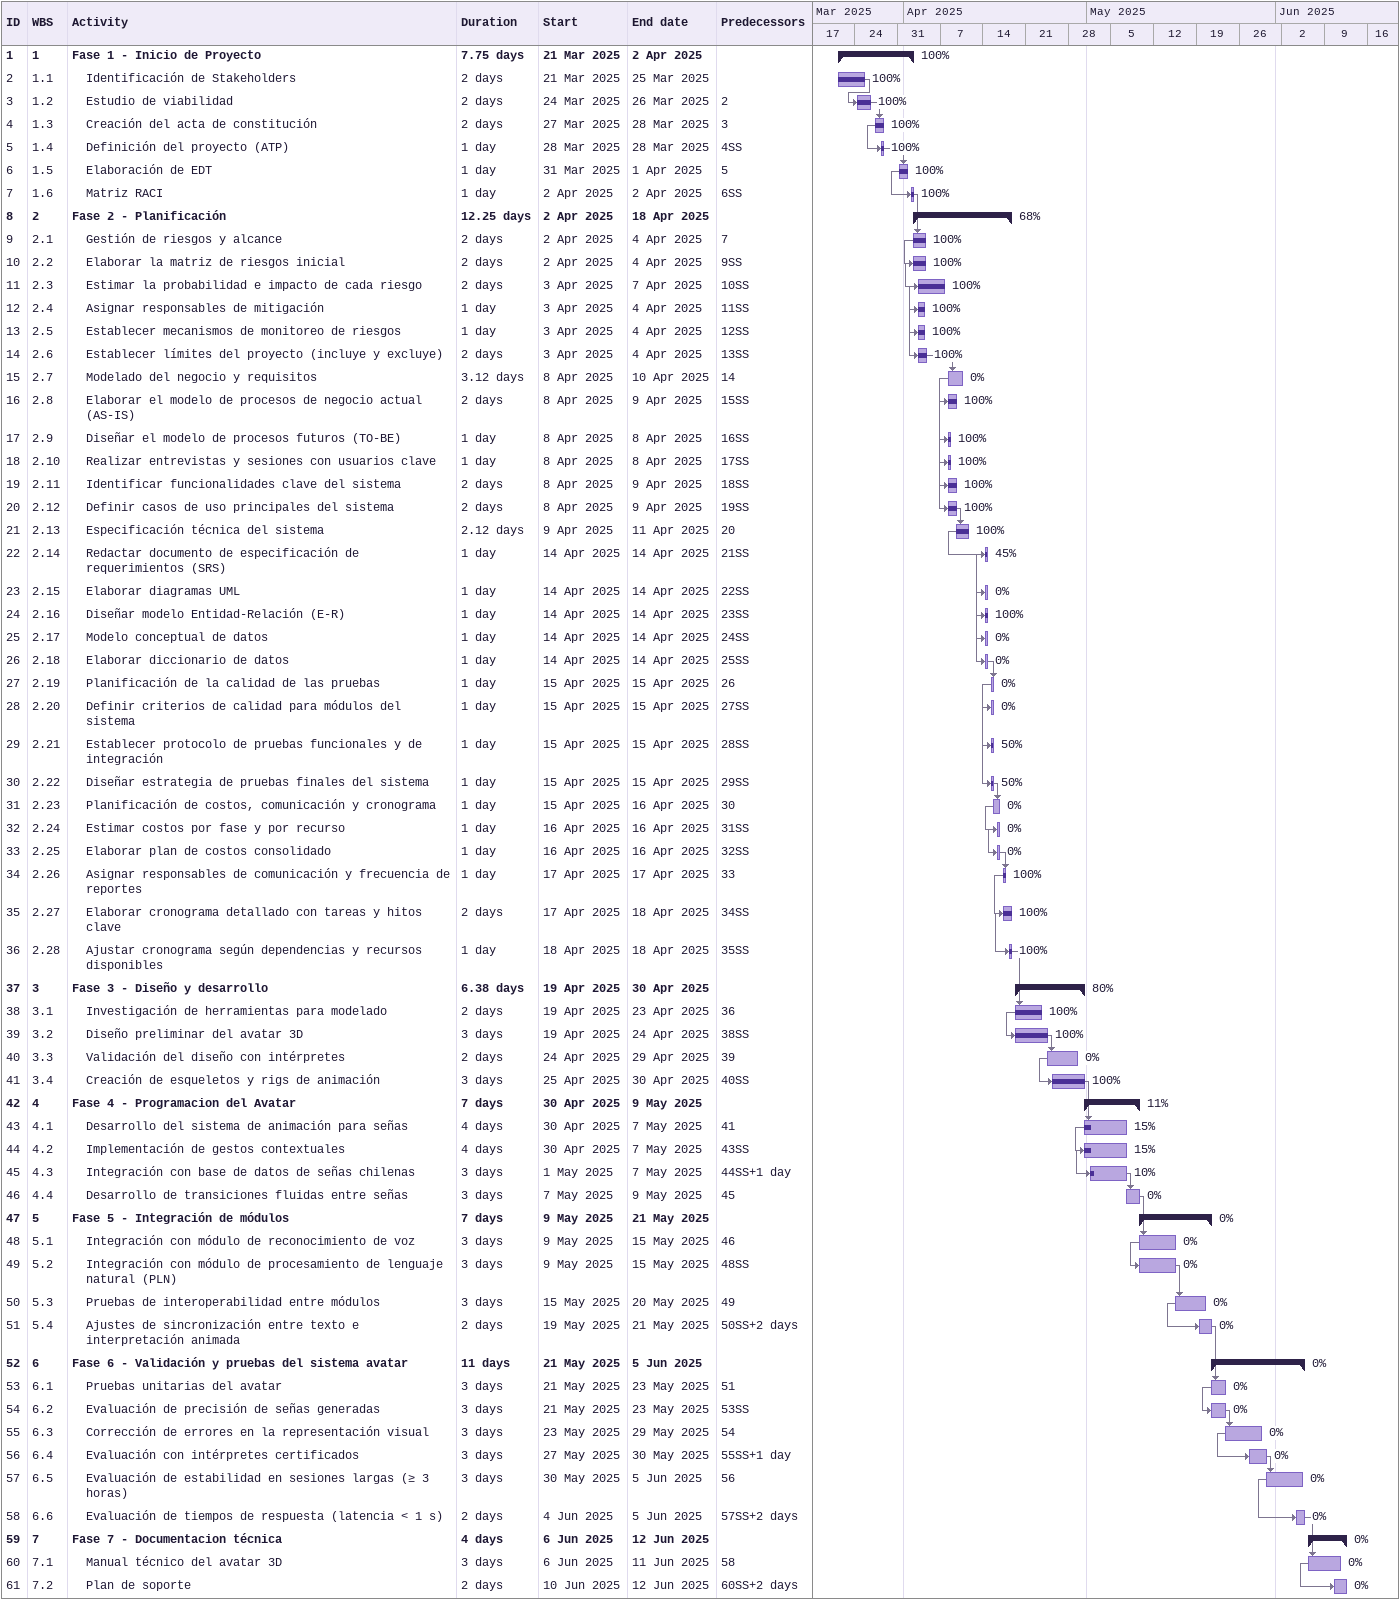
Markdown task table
| ID | WBS | Task | Duration | Start | Finish | Predecessors | % complete |
|---|---|---|---|---|---|---|---|
| 1 | 1 | **Fase 1 - Inicio de Proyecto** | 7.75d | 2025-03-21 | 2025-04-02 |  | 100 |
| 2 | 1.1 | Identificación de Stakeholders | 2d | 2025-03-21 | 2025-03-25 |  | 100 |
| 3 | 1.2 | Estudio de viabilidad | 2d | 2025-03-24 | 2025-03-26 | 2 | 100 |
| 4 | 1.3 | Creación del acta de constitución | 2d | 2025-03-27 | 2025-03-28 | 3 | 100 |
| 5 | 1.4 | Definición del proyecto (ATP) | 1d | 2025-03-28 | 2025-03-28 | 4SS | 100 |
| 6 | 1.5 | Elaboración de EDT | 1d | 2025-03-31 | 2025-04-01 | 5 | 100 |
| 7 | 1.6 | Matriz RACI | 1d | 2025-04-02 | 2025-04-02 | 6SS | 100 |
| 8 | 2 | **Fase 2 - Planificación** | 12.25d | 2025-04-02 | 2025-04-18 |  | 68 |
| 9 | 2.1 | Gestión de riesgos y alcance | 2d | 2025-04-02 | 2025-04-04 | 7 | 100 |
| 10 | 2.2 | Elaborar la matriz de riesgos inicial | 2d | 2025-04-02 | 2025-04-04 | 9SS | 100 |
| 11 | 2.3 | Estimar la probabilidad e impacto de cada riesgo | 2d | 2025-04-03 | 2025-04-07 | 10SS | 100 |
| 12 | 2.4 | Asignar responsables de mitigación | 1d | 2025-04-03 | 2025-04-04 | 11SS | 100 |
| 13 | 2.5 | Establecer mecanismos de monitoreo de riesgos | 1d | 2025-04-03 | 2025-04-04 | 12SS | 100 |
| 14 | 2.6 | Establecer límites del proyecto (incluye y excluye) | 2d | 2025-04-03 | 2025-04-04 | 13SS | 100 |
| 15 | 2.7 | Modelado del negocio y requisitos | 3.12d | 2025-04-08 | 2025-04-10 | 14 | 0 |
| 16 | 2.8 | Elaborar el modelo de procesos de negocio actual (AS-IS) | 2d | 2025-04-08 | 2025-04-09 | 15SS | 100 |
| 17 | 2.9 | Diseñar el modelo de procesos futuros (TO-BE) | 1d | 2025-04-08 | 2025-04-08 | 16SS | 100 |
| 18 | 2.10 | Realizar entrevistas y sesiones con usuarios clave | 1d | 2025-04-08 | 2025-04-08 | 17SS | 100 |
| 19 | 2.11 | Identificar funcionalidades clave del sistema | 2d | 2025-04-08 | 2025-04-09 | 18SS | 100 |
| 20 | 2.12 | Definir casos de uso principales del sistema | 2d | 2025-04-08 | 2025-04-09 | 19SS | 100 |
| 21 | 2.13 | Especificación técnica del sistema | 2.12d | 2025-04-09 | 2025-04-11 | 20 | 100 |
| 22 | 2.14 | Redactar documento de especificación de requerimientos (SRS) | 1d | 2025-04-14 | 2025-04-14 | 21SS | 45 |
| 23 | 2.15 | Elaborar diagramas UML | 1d | 2025-04-14 | 2025-04-14 | 22SS | 0 |
| 24 | 2.16 | Diseñar modelo Entidad-Relación (E-R) | 1d | 2025-04-14 | 2025-04-14 | 23SS | 100 |
| 25 | 2.17 | Modelo conceptual de datos | 1d | 2025-04-14 | 2025-04-14 | 24SS | 0 |
| 26 | 2.18 | Elaborar diccionario de datos | 1d | 2025-04-14 | 2025-04-14 | 25SS | 0 |
| 27 | 2.19 | Planificación de la calidad de las pruebas | 1d | 2025-04-15 | 2025-04-15 | 26 | 0 |
| 28 | 2.20 | Definir criterios de calidad para módulos del sistema | 1d | 2025-04-15 | 2025-04-15 | 27SS | 0 |
| 29 | 2.21 | Establecer protocolo de pruebas funcionales y de integración | 1d | 2025-04-15 | 2025-04-15 | 28SS | 50 |
| 30 | 2.22 | Diseñar estrategia de pruebas finales del sistema | 1d | 2025-04-15 | 2025-04-15 | 29SS | 50 |
| 31 | 2.23 | Planificación de costos, comunicación y cronograma | 1d | 2025-04-15 | 2025-04-16 | 30 | 0 |
| 32 | 2.24 | Estimar costos por fase y por recurso | 1d | 2025-04-16 | 2025-04-16 | 31SS | 0 |
| 33 | 2.25 | Elaborar plan de costos consolidado | 1d | 2025-04-16 | 2025-04-16 | 32SS | 0 |
| 34 | 2.26 | Asignar responsables de comunicación y frecuencia de reportes | 1d | 2025-04-17 | 2025-04-17 | 33 | 100 |
| 35 | 2.27 | Elaborar cronograma detallado con tareas y hitos clave | 2d | 2025-04-17 | 2025-04-18 | 34SS | 100 |
| 36 | 2.28 | Ajustar cronograma según dependencias y recursos disponibles | 1d | 2025-04-18 | 2025-04-18 | 35SS | 100 |
| 37 | 3 | **Fase 3 - Diseño y desarrollo** | 6.38d | 2025-04-19 | 2025-04-30 |  | 80 |
| 38 | 3.1 | Investigación de herramientas para modelado | 2d | 2025-04-19 | 2025-04-23 | 36 | 100 |
| 39 | 3.2 | Diseño preliminar del avatar 3D | 3d | 2025-04-19 | 2025-04-24 | 38SS | 100 |
| 40 | 3.3 | Validación del diseño con intérpretes | 2d | 2025-04-24 | 2025-04-29 | 39 | 0 |
| 41 | 3.4 | Creación de esqueletos y rigs de animación | 3d | 2025-04-25 | 2025-04-30 | 40SS | 100 |
| 42 | 4 | **Fase 4 - Programacion del Avatar** | 7d | 2025-04-30 | 2025-05-09 |  | 11 |
| 43 | 4.1 | Desarrollo del sistema de animación para señas | 4d | 2025-04-30 | 2025-05-07 | 41 | 15 |
| 44 | 4.2 | Implementación de gestos contextuales | 4d | 2025-04-30 | 2025-05-07 | 43SS | 15 |
| 45 | 4.3 | Integración con base de datos de señas chilenas | 3d | 2025-05-01 | 2025-05-07 | 44SS+1d | 10 |
| 46 | 4.4 | Desarrollo de transiciones fluidas entre señas | 3d | 2025-05-07 | 2025-05-09 | 45 | 0 |
| 47 | 5 | **Fase 5 - Integración de módulos** | 7d | 2025-05-09 | 2025-05-21 |  | 0 |
| 48 | 5.1 | Integración con módulo de reconocimiento de voz | 3d | 2025-05-09 | 2025-05-15 | 46 | 0 |
| 49 | 5.2 | Integración con módulo de procesamiento de lenguaje natural (PLN) | 3d | 2025-05-09 | 2025-05-15 | 48SS | 0 |
| 50 | 5.3 | Pruebas de interoperabilidad entre módulos | 3d | 2025-05-15 | 2025-05-20 | 49 | 0 |
| 51 | 5.4 | Ajustes de sincronización entre texto e interpretación animada | 2d | 2025-05-19 | 2025-05-21 | 50SS+2d | 0 |
| 52 | 6 | **Fase 6 - Validación y pruebas del sistema avatar** | 11d | 2025-05-21 | 2025-06-05 |  | 0 |
| 53 | 6.1 | Pruebas unitarias del avatar | 3d | 2025-05-21 | 2025-05-23 | 51 | 0 |
| 54 | 6.2 | Evaluación de precisión de señas generadas | 3d | 2025-05-21 | 2025-05-23 | 53SS | 0 |
| 55 | 6.3 | Corrección de errores en la representación visual | 3d | 2025-05-23 | 2025-05-29 | 54 | 0 |
| 56 | 6.4 | Evaluación con intérpretes certificados | 3d | 2025-05-27 | 2025-05-30 | 55SS+1d | 0 |
| 57 | 6.5 | Evaluación de estabilidad en sesiones largas (≥ 3 horas) | 3d | 2025-05-30 | 2025-06-05 | 56 | 0 |
| 58 | 6.6 | Evaluación de tiempos de respuesta (latencia < 1 s) | 2d | 2025-06-04 | 2025-06-05 | 57SS+2d | 0 |
| 59 | 7 | **Fase 7 - Documentacion técnica** | 4d | 2025-06-06 | 2025-06-12 |  | 0 |
| 60 | 7.1 | Manual técnico del avatar 3D | 3d | 2025-06-06 | 2025-06-11 | 58 | 0 |
| 61 | 7.2 | Plan de soporte | 2d | 2025-06-10 | 2025-06-12 | 60SS+2d | 0 |
